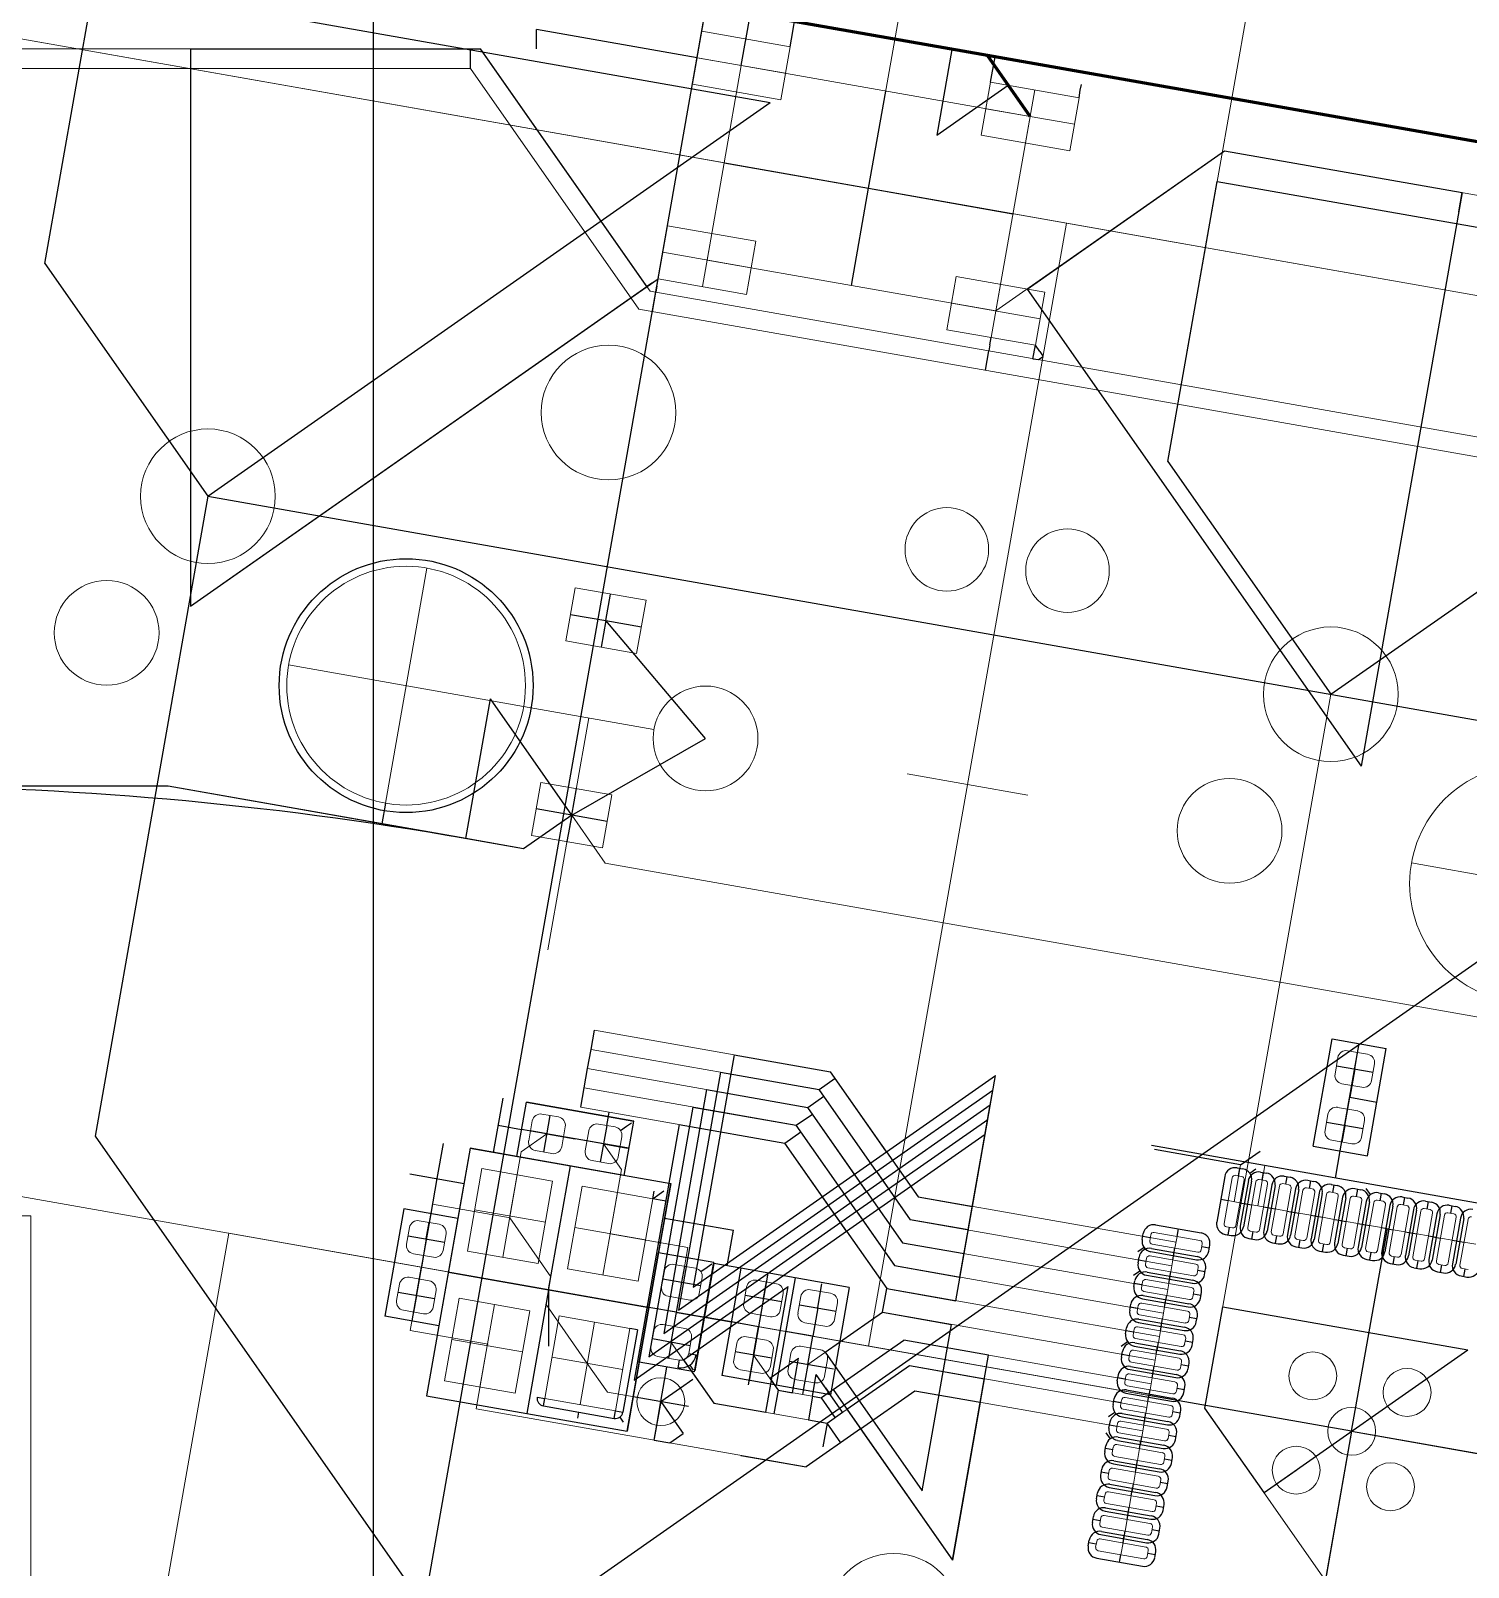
# Model space of a CAD drawing. Header units: millimetres. Extents: x -24 to 171, y -122 to 11.
# Drawn here: x 38.1 to 62.12, y -34.44 to -8.77 of the extents above; entities that cross this region are included whole.
import ezdxf

# ---------------------------------------------------------------- set-up
doc = ezdxf.new("R2010")
doc.units = ezdxf.units.MM
for name, color, linetype, lineweight, true_color in [('coponent footprints', 7, 'Continuous', 5, 0x000000), ('traces back 0.2mm', 94, 'Continuous', 20, 0x008000), ('traces back 0.6mm', 94, 'Continuous', 60, 0x008000), ('traces front 0.2mm', 14, 'Continuous', 20, 0x800000)]:
    doc.layers.add(name, color=color, linetype=linetype, lineweight=lineweight, true_color=true_color)
doc.layers.add('helplines', color=4, linetype='Continuous', true_color=0x00ffff)
doc.layers.add('helplines curves', color=3, linetype='Continuous', true_color=0x00ff00)

msp = doc.modelspace()

# ---------------------------------------------------------------- linework, layer by layer
at = {"layer": 'coponent footprints'}
for p, q in [((52.098, -11.405), (55.406, 7.355)), ((33.338, -8.097), (52.098, -11.405)), ((36.645, -8.681), (55.406, -11.989)), ((49.155, -9.668), (49.311, -8.782)), ((50.789, -9.042), (49.311, -8.782)), ((49.894, -9.798), (50.05, -8.912)), ((50.71, -9.485), (49.233, -9.225)), ((50.632, -9.929), (50.789, -9.042)), ((49.399, -12.605), (49.972, -9.355)), ((54.797, -10.206), (49.972, -9.355)), ((50.632, -9.929), (49.155, -9.668)), ((53.981, -10.519), (54.137, -9.633)), ((55.614, -9.893), (54.137, -9.633)), ((54.719, -10.649), (54.876, -9.763)), ((55.458, -10.779), (55.614, -9.893)), ((55.536, -10.336), (54.059, -10.076)), ((54.224, -13.456), (54.797, -10.206)), ((55.458, -10.779), (53.981, -10.519)), ((52.098, -11.405), (70.859, -14.713)), ((48.582, -12.918), (48.738, -12.032)), ((50.216, -12.292), (48.738, -12.032)), ((52.098, -30.749), (55.406, -11.989)), ((55.406, -11.989), (74.167, -15.297)), ((49.321, -13.048), (49.477, -12.162)), ((50.059, -13.178), (50.216, -12.292)), ((50.137, -12.735), (48.66, -12.475)), ((54.224, -13.456), (49.399, -12.605)), ((50.059, -13.178), (48.582, -12.918)), ((53.408, -13.769), (53.564, -12.882)), ((55.041, -13.143), (53.564, -12.882)), ((54.146, -13.899), (54.302, -13.013)), ((54.963, -13.586), (53.486, -13.326)), ((54.885, -14.029), (55.041, -13.143)), ((54.885, -14.029), (53.408, -13.769)), ((44.718, -17.751), (44.026, -21.679)), ((47.042, -18.967), (47.198, -18.081)), ((48.38, -18.289), (47.198, -18.081)), ((48.223, -19.176), (48.38, -18.289)), ((48.223, -19.176), (47.042, -18.967)), ((42.408, -19.369), (46.335, -20.061)), ((48.513, -20.445), (46.335, -20.061)), ((47.424, -20.253), (46.741, -24.127)), ((52.744, -21.191), (53.752, -21.369)), ((46.469, -22.217), (46.625, -21.331)), ((46.625, -21.331), (47.807, -21.539)), ((47.65, -22.426), (47.807, -21.539)), ((53.752, -21.369), (54.76, -21.547)), ((46.469, -22.217), (47.65, -22.426)), ((61.169, -22.677), (65.096, -23.369)), ((60.102, -25.814), (60.436, -25.873)), ((60.102, -25.814), (60.436, -25.873)), ((59.891, -26.204), (59.939, -25.928)), ((59.891, -26.204), (59.939, -25.928)), ((60.501, -26.311), (60.55, -26.035)), ((60.501, -26.311), (60.55, -26.035)), ((60.004, -26.366), (60.339, -26.425)), ((60.004, -26.366), (60.339, -26.425)), ((46.917, -26.921), (46.641, -26.873)), ((59.773, -26.873), (59.724, -27.149)), ((59.773, -26.873), (59.724, -27.149)), ((60.27, -26.819), (59.935, -26.76)), ((60.27, -26.819), (59.935, -26.76)), ((46.42, -27.321), (46.479, -26.986)), ((46.971, -27.418), (47.03, -27.084)), ((47.424, -27.153), (47.365, -27.488)), ((47.586, -27.04), (47.862, -27.088)), ((60.383, -26.981), (60.335, -27.257)), ((60.383, -26.981), (60.335, -27.257)), ((33.338, -27.441), (52.098, -30.749)), ((47.976, -27.25), (47.917, -27.585)), ((60.173, -27.37), (59.838, -27.311)), ((60.173, -27.37), (59.838, -27.311)), ((46.809, -27.532), (46.533, -27.483)), ((47.479, -27.65), (47.754, -27.699)), ((45.395, -29.161), (45.638, -27.782)), ((45.638, -27.782), (46.819, -27.991)), ((45.985, -29.265), (46.229, -27.887)), ((58.174, -27.937), (58.039, -28.7)), ((58.232, -27.896), (58.33, -27.913)), ((58.371, -27.971), (58.236, -28.735)), ((58.626, -27.966), (58.724, -27.983)), ((46.576, -29.37), (46.819, -27.991)), ((47.069, -29.456), (47.312, -28.078)), ((47.312, -28.078), (48.494, -28.286)), ((47.66, -29.561), (47.903, -28.182)), ((58.568, -28.006), (58.433, -28.769)), ((58.765, -28.041), (58.63, -28.804)), ((58.962, -28.076), (58.827, -28.839)), ((59.02, -28.035), (59.118, -28.052)), ((59.159, -28.11), (59.024, -28.874)), ((59.356, -28.145), (59.221, -28.908)), ((59.414, -28.104), (59.512, -28.122)), ((59.553, -28.18), (59.418, -28.943)), ((59.75, -28.215), (59.615, -28.978)), ((59.807, -28.174), (59.906, -28.191)), ((45.516, -28.472), (46.698, -28.68)), ((48.25, -29.665), (48.494, -28.286)), ((58.107, -28.318), (58.303, -28.353)), ((58.5, -28.388), (58.697, -28.422)), ((58.894, -28.457), (59.091, -28.492)), ((59.946, -28.249), (59.812, -29.012)), ((60.143, -28.284), (60.009, -29.047)), ((60.201, -28.243), (60.3, -28.261)), ((60.34, -28.319), (60.206, -29.082)), ((60.537, -28.353), (60.403, -29.117)), ((60.595, -28.313), (60.694, -28.33)), ((60.734, -28.388), (60.6, -29.151)), ((60.931, -28.423), (60.797, -29.186)), ((60.989, -28.382), (61.088, -28.4)), ((61.128, -28.458), (60.994, -29.221)), ((61.325, -28.492), (61.191, -29.256)), ((61.383, -28.452), (61.482, -28.469)), ((-23.812, -28.575), (38.1, -28.575)), ((38.1, -28.575), (38.1, -47.625)), ((44.59, -28.654), (44.925, -28.713)), ((59.288, -28.527), (59.485, -28.561)), ((59.682, -28.596), (59.879, -28.631)), ((60.076, -28.666), (60.273, -28.7)), ((60.47, -28.735), (60.667, -28.77)), ((61.522, -28.527), (61.388, -29.29)), ((61.719, -28.562), (61.585, -29.325)), ((61.777, -28.521), (61.876, -28.539)), ((61.916, -28.597), (61.782, -29.36)), ((62.113, -28.631), (61.978, -29.394)), ((38.1, -47.625), (41.408, -28.864)), ((41.408, -28.864), (60.169, -32.172)), ((44.38, -29.043), (44.428, -28.767)), ((44.99, -29.151), (45.039, -28.875)), ((47.19, -28.767), (48.372, -28.975)), ((56.795, -28.988), (56.813, -28.89)), ((56.871, -28.849), (57.634, -28.984)), ((57.217, -29.113), (57.252, -28.917)), ((58.08, -28.758), (58.178, -28.775)), ((58.474, -28.827), (58.572, -28.845)), ((58.868, -28.897), (58.966, -28.914)), ((59.262, -28.966), (59.36, -28.984)), ((60.864, -28.804), (61.061, -28.839)), ((61.258, -28.874), (61.455, -28.909)), ((61.652, -28.943), (61.849, -28.978)), ((44.493, -29.205), (44.828, -29.264)), ((45.395, -29.161), (46.576, -29.37)), ((56.801, -29.243), (57.564, -29.378)), ((56.836, -29.046), (57.599, -29.181)), ((57.657, -29.14), (57.674, -29.042)), ((59.655, -29.036), (59.754, -29.053)), ((60.049, -29.105), (60.148, -29.122)), ((60.443, -29.175), (60.542, -29.192)), ((60.837, -29.244), (60.936, -29.261)), ((62.046, -29.013), (62.243, -29.048)), ((47.069, -29.456), (48.25, -29.665)), ((48.687, -29.493), (48.64, -29.759)), ((49.208, -29.448), (48.843, -29.383)), ((56.726, -29.382), (56.743, -29.284)), ((56.766, -29.44), (57.53, -29.575)), ((57.148, -29.507), (57.183, -29.31)), ((57.588, -29.534), (57.605, -29.436)), ((61.231, -29.313), (61.33, -29.331)), ((61.625, -29.383), (61.724, -29.4)), ((62.019, -29.452), (62.118, -29.47)), ((44.262, -29.713), (44.213, -29.989)), ((44.759, -29.658), (44.424, -29.599)), ((49.317, -29.604), (49.27, -29.87)), ((50.013, -30.036), (50.061, -29.761)), ((50.013, -30.036), (50.061, -29.761)), ((50.224, -29.647), (50.558, -29.706)), ((50.224, -29.647), (50.558, -29.706)), ((56.656, -29.776), (56.674, -29.678)), ((56.732, -29.637), (57.495, -29.772)), ((57.079, -29.901), (57.113, -29.704)), ((44.872, -29.82), (44.823, -30.096)), ((45.013, -31.328), (45.256, -29.949)), ((45.256, -29.949), (46.437, -30.157)), ((49.114, -29.979), (48.75, -29.915)), ((50.623, -30.144), (50.672, -29.868)), ((50.623, -30.144), (50.672, -29.868)), ((50.919, -30.196), (50.967, -29.92)), ((51.13, -29.807), (51.464, -29.866)), ((51.529, -30.304), (51.578, -30.028)), ((56.662, -30.031), (57.425, -30.166)), ((56.697, -29.834), (57.46, -29.969)), ((57.518, -29.928), (57.535, -29.83)), ((44.661, -30.21), (44.326, -30.151)), ((45.603, -31.432), (45.846, -30.053)), ((46.194, -31.536), (46.437, -30.157)), ((46.687, -31.623), (46.93, -30.244)), ((46.93, -30.244), (48.112, -30.453)), ((50.126, -30.199), (50.461, -30.258)), ((50.126, -30.199), (50.461, -30.258)), ((56.587, -30.17), (56.604, -30.072)), ((56.627, -30.228), (57.391, -30.363)), ((57.009, -30.295), (57.044, -30.098)), ((57.449, -30.322), (57.466, -30.223)), ((47.278, -31.727), (47.521, -30.348)), ((47.868, -31.831), (48.112, -30.453)), ((48.463, -30.763), (48.51, -30.497)), ((48.666, -30.388), (49.031, -30.452)), ((51.032, -30.358), (51.367, -30.417)), ((56.517, -30.564), (56.535, -30.465)), ((56.593, -30.425), (57.356, -30.559)), ((56.94, -30.689), (56.974, -30.492)), ((45.134, -30.638), (46.316, -30.847)), ((49.093, -30.874), (49.14, -30.609)), ((49.895, -30.706), (49.846, -30.982)), ((49.895, -30.706), (49.846, -30.982)), ((50.392, -30.652), (50.057, -30.593)), ((50.392, -30.652), (50.057, -30.593)), ((51.298, -30.811), (50.963, -30.752)), ((52.098, -30.749), (70.859, -34.057)), ((56.558, -30.622), (57.321, -30.756)), ((57.379, -30.716), (57.396, -30.617)), ((46.808, -30.934), (47.99, -31.142)), ((48.572, -30.92), (48.937, -30.984)), ((50.505, -30.814), (50.457, -31.089)), ((50.505, -30.814), (50.457, -31.089)), ((50.801, -30.866), (50.752, -31.142)), ((51.411, -30.973), (51.363, -31.249)), ((56.448, -30.958), (56.465, -30.859)), ((56.489, -31.016), (57.252, -31.15)), ((56.523, -30.819), (57.286, -30.953)), ((56.87, -31.083), (56.905, -30.886)), ((57.31, -31.11), (57.327, -31.011)), ((50.294, -31.203), (49.96, -31.144)), ((50.294, -31.203), (49.96, -31.144)), ((51.2, -31.363), (50.866, -31.304)), ((56.379, -31.352), (56.396, -31.253)), ((56.454, -31.213), (57.217, -31.347)), ((56.801, -31.477), (56.835, -31.28)), ((45.013, -31.328), (46.194, -31.536)), ((56.419, -31.41), (57.182, -31.544)), ((57.24, -31.504), (57.258, -31.405)), ((46.687, -31.623), (47.868, -31.831)), ((56.309, -31.746), (56.326, -31.647)), ((56.35, -31.804), (57.113, -31.938)), ((56.384, -31.607), (57.148, -31.741)), ((56.731, -31.871), (56.766, -31.674)), ((57.171, -31.898), (57.188, -31.799)), ((56.24, -32.14), (56.257, -32.041)), ((56.315, -32.001), (57.078, -32.135)), ((56.662, -32.265), (56.696, -32.068)), ((56.28, -32.198), (57.043, -32.332)), ((56.861, -50.933), (60.169, -32.172)), ((57.101, -32.292), (57.119, -32.193)), ((60.169, -32.172), (78.929, -35.48)), ((56.17, -32.534), (56.187, -32.435)), ((56.211, -32.591), (56.974, -32.726)), ((56.245, -32.395), (57.009, -32.529)), ((56.592, -32.659), (56.627, -32.462)), ((57.032, -32.686), (57.049, -32.587)), ((56.101, -32.927), (56.118, -32.829)), ((56.176, -32.788), (56.939, -32.923)), ((56.523, -33.053), (56.558, -32.856)), ((56.141, -32.985), (56.904, -33.12)), ((56.962, -33.079), (56.98, -32.981)), ((56.031, -33.321), (56.049, -33.223)), ((56.106, -33.182), (56.87, -33.317)), ((56.453, -33.447), (56.488, -33.25)), ((55.962, -33.715), (55.979, -33.617)), ((56.037, -33.576), (56.8, -33.711)), ((56.072, -33.379), (56.835, -33.514)), ((56.893, -33.473), (56.91, -33.375)), ((56.002, -33.773), (56.766, -33.908)), ((56.384, -33.841), (56.419, -33.644)), ((56.823, -33.867), (56.841, -33.769)), ((55.892, -34.109), (55.91, -34.011)), ((55.968, -33.97), (56.731, -34.105)), ((56.314, -34.234), (56.349, -34.038)), ((55.933, -34.167), (56.696, -34.302)), ((56.754, -34.261), (56.771, -34.163))]:
    msp.add_line(p, q, dxfattribs=at)
for centre, radius in [((47.755, -15.153), 1.125), ((41.061, -16.552), 1.125), ((53.406, -17.439), 0.698), ((55.422, -17.795), 0.698), ((39.369, -18.833), 0.875), ((44.372, -19.715), 1.994), ((59.821, -19.86), 1.125), ((49.375, -20.597), 0.875), ((63.132, -23.023), 1.994), ((58.13, -22.141), 0.875), ((59.52, -31.246), 0.4), ((48.627, -31.676), 0.4), ((61.095, -31.523), 0.4), ((60.169, -32.172), 0.4), ((59.242, -32.821), 0.4), ((60.818, -33.099), 0.4), ((52.518, -35.337), 1.125)]:
    msp.add_circle(centre, radius, dxfattribs=at)
for centre, radius, start, end in [((60.077, -25.952), 0.14, 80, 170), ((60.077, -25.952), 0.14, 80, 170), ((60.412, -26.011), 0.14, 350, 80), ((60.412, -26.011), 0.14, 350, 80), ((60.029, -26.228), 0.14, 170, 260), ((60.029, -26.228), 0.14, 170, 260), ((60.364, -26.287), 0.14, 260, 350), ((60.364, -26.287), 0.14, 260, 350), ((46.617, -27.011), 0.14, 80, 170), ((46.892, -27.059), 0.14, 350, 80), ((59.911, -26.897), 0.14, 80, 170), ((59.911, -26.897), 0.14, 80, 170), ((60.245, -26.957), 0.14, 350, 80), ((60.245, -26.957), 0.14, 350, 80), ((47.562, -27.177), 0.14, 80, 170), ((47.838, -27.226), 0.14, 350, 80), ((59.862, -27.173), 0.14, 170, 260), ((59.862, -27.173), 0.14, 170, 260), ((46.557, -27.346), 0.14, 170, 260), ((46.833, -27.394), 0.14, 260, 350), ((60.197, -27.232), 0.14, 260, 350), ((60.197, -27.232), 0.14, 260, 350), ((47.503, -27.512), 0.14, 170, 260), ((47.779, -27.561), 0.14, 260, 350), ((58.223, -27.945), 0.05, 80, 170), ((58.322, -27.963), 0.05, 350, 80), ((58.617, -28.015), 0.05, 80, 170), ((58.715, -28.032), 0.05, 350, 80), ((59.011, -28.084), 0.05, 80, 170), ((59.109, -28.102), 0.05, 350, 80), ((59.405, -28.154), 0.05, 80, 170), ((59.503, -28.171), 0.05, 350, 80), ((59.799, -28.223), 0.05, 80, 170), ((59.897, -28.241), 0.05, 350, 80), ((60.193, -28.293), 0.05, 80, 170), ((60.291, -28.31), 0.05, 350, 80), ((60.587, -28.362), 0.05, 80, 170), ((60.685, -28.379), 0.05, 350, 80), ((60.981, -28.432), 0.05, 80, 170), ((61.079, -28.449), 0.05, 350, 80), ((61.374, -28.501), 0.05, 80, 170), ((61.473, -28.518), 0.05, 350, 80), ((44.566, -28.792), 0.14, 80, 170), ((44.901, -28.851), 0.14, 350, 80), ((58.088, -28.709), 0.05, 170, 260), ((58.187, -28.726), 0.05, 260, 350), ((61.768, -28.57), 0.05, 80, 170), ((61.867, -28.588), 0.05, 350, 80), ((62.162, -28.64), 0.05, 80, 170), ((56.844, -28.997), 0.05, 170, 260), ((56.862, -28.898), 0.05, 80, 170), ((57.625, -29.033), 0.05, 350, 80), ((58.482, -28.778), 0.05, 170, 260), ((58.581, -28.795), 0.05, 260, 350), ((58.876, -28.847), 0.05, 170, 260), ((58.975, -28.865), 0.05, 260, 350), ((59.27, -28.917), 0.05, 170, 260), ((59.369, -28.934), 0.05, 260, 350), ((59.664, -28.986), 0.05, 170, 260), ((44.517, -29.067), 0.14, 170, 260), ((44.852, -29.126), 0.14, 260, 350), ((56.792, -29.292), 0.05, 80, 170), ((57.608, -29.132), 0.05, 260, 350), ((59.763, -29.004), 0.05, 260, 350), ((60.058, -29.056), 0.05, 170, 260), ((60.157, -29.073), 0.05, 260, 350), ((60.452, -29.125), 0.05, 170, 260), ((60.55, -29.143), 0.05, 260, 350), ((60.846, -29.195), 0.05, 170, 260), ((60.944, -29.212), 0.05, 260, 350), ((61.24, -29.264), 0.05, 170, 260), ((48.82, -29.516), 0.135, 80, 170), ((49.184, -29.581), 0.135, 350, 80), ((56.775, -29.391), 0.05, 170, 260), ((57.556, -29.427), 0.05, 350, 80), ((61.338, -29.282), 0.05, 260, 350), ((61.634, -29.334), 0.05, 170, 260), ((61.732, -29.351), 0.05, 260, 350), ((62.028, -29.403), 0.05, 170, 260), ((44.399, -29.737), 0.14, 80, 170), ((44.734, -29.796), 0.14, 350, 80), ((48.773, -29.782), 0.135, 170, 260), ((50.199, -29.785), 0.14, 80, 170), ((50.199, -29.785), 0.14, 80, 170), ((50.534, -29.844), 0.14, 350, 80), ((50.534, -29.844), 0.14, 350, 80), ((56.706, -29.785), 0.05, 170, 260), ((56.723, -29.686), 0.05, 80, 170), ((57.486, -29.821), 0.05, 350, 80), ((57.538, -29.525), 0.05, 260, 350), ((44.351, -30.013), 0.14, 170, 260), ((49.137, -29.847), 0.135, 260, 350), ((51.105, -29.945), 0.14, 80, 170), ((51.44, -30.004), 0.14, 350, 80), ((56.653, -30.08), 0.05, 80, 170), ((57.469, -29.919), 0.05, 260, 350), ((44.686, -30.072), 0.14, 260, 350), ((50.151, -30.061), 0.14, 170, 260), ((50.151, -30.061), 0.14, 170, 260), ((50.485, -30.12), 0.14, 260, 350), ((50.485, -30.12), 0.14, 260, 350), ((51.057, -30.22), 0.14, 170, 260), ((56.636, -30.179), 0.05, 170, 260), ((57.417, -30.215), 0.05, 350, 80), ((48.643, -30.521), 0.135, 80, 170), ((49.007, -30.585), 0.135, 350, 80), ((51.391, -30.28), 0.14, 260, 350), ((56.584, -30.474), 0.05, 80, 170), ((57.399, -30.313), 0.05, 260, 350), ((48.596, -30.787), 0.135, 170, 260), ((50.033, -30.73), 0.14, 80, 170), ((50.033, -30.73), 0.14, 80, 170), ((50.367, -30.789), 0.14, 350, 80), ((50.367, -30.789), 0.14, 350, 80), ((50.939, -30.89), 0.14, 80, 170), ((56.567, -30.573), 0.05, 170, 260), ((57.33, -30.707), 0.05, 260, 350), ((57.347, -30.609), 0.05, 350, 80), ((48.96, -30.851), 0.135, 260, 350), ((49.984, -31.006), 0.14, 170, 260), ((49.984, -31.006), 0.14, 170, 260), ((51.273, -30.949), 0.14, 350, 80), ((56.497, -30.967), 0.05, 170, 260), ((56.515, -30.868), 0.05, 80, 170), ((57.278, -31.003), 0.05, 350, 80), ((50.319, -31.065), 0.14, 260, 350), ((50.319, -31.065), 0.14, 260, 350), ((50.89, -31.166), 0.14, 170, 260), ((51.225, -31.225), 0.14, 260, 350), ((56.445, -31.262), 0.05, 80, 170), ((57.26, -31.101), 0.05, 260, 350), ((56.428, -31.36), 0.05, 170, 260), ((57.191, -31.495), 0.05, 260, 350), ((57.208, -31.397), 0.05, 350, 80), ((56.358, -31.754), 0.05, 170, 260), ((56.376, -31.656), 0.05, 80, 170), ((57.139, -31.791), 0.05, 350, 80), ((56.306, -32.05), 0.05, 80, 170), ((57.122, -31.889), 0.05, 260, 350), ((56.289, -32.148), 0.05, 170, 260), ((57.052, -32.283), 0.05, 260, 350), ((57.069, -32.184), 0.05, 350, 80), ((56.219, -32.542), 0.05, 170, 260), ((56.237, -32.444), 0.05, 80, 170), ((57, -32.578), 0.05, 350, 80), ((56.167, -32.838), 0.05, 80, 170), ((56.983, -32.677), 0.05, 260, 350), ((56.15, -32.936), 0.05, 170, 260), ((56.913, -33.071), 0.05, 260, 350), ((56.93, -32.972), 0.05, 350, 80), ((56.08, -33.33), 0.05, 170, 260), ((56.098, -33.232), 0.05, 80, 170), ((56.861, -33.366), 0.05, 350, 80), ((56.028, -33.626), 0.05, 80, 170), ((56.844, -33.465), 0.05, 260, 350), ((56.011, -33.724), 0.05, 170, 260), ((56.774, -33.859), 0.05, 260, 350), ((56.792, -33.76), 0.05, 350, 80), ((55.942, -34.118), 0.05, 170, 260), ((55.959, -34.019), 0.05, 80, 170), ((56.722, -34.154), 0.05, 350, 80), ((56.705, -34.253), 0.05, 260, 350)]:
    msp.add_arc(centre, radius, start, end, dxfattribs=at)
at = {"layer": 'helplines'}
for p, q in [((49.311, -8.782), (49.333, -8.657)), ((49.972, -9.355), (50.124, -8.491)), ((50.811, -8.917), (50.863, -8.622)), ((46.551, -9.079), (46.551, -8.752)), ((50.789, -9.042), (50.811, -8.917)), ((45.447, -9.406), (45.447, -9.079)), ((54.159, -9.508), (54.211, -9.212)), ((54.137, -9.633), (54.159, -9.508)), ((55.636, -9.768), (55.654, -9.67)), ((52.098, -11.405), (52.385, -9.781)), ((55.614, -9.893), (55.636, -9.768)), ((49.685, -10.98), (52.098, -11.405)), ((51.812, -13.03), (52.098, -11.405)), ((52.098, -11.405), (54.511, -11.831)), ((61.96, -11.801), (62.017, -11.479)), ((48.128, -13.236), (48.396, -13.048)), ((48.478, -12.991), (48.396, -13.048)), ((48.478, -12.991), (48.582, -12.918)), ((48.56, -13.043), (48.543, -13.141)), ((48.56, -13.043), (48.582, -12.918)), ((48.486, -13.463), (48.543, -13.141)), ((54.124, -14.024), (54.107, -14.123)), ((54.124, -14.024), (54.146, -13.899)), ((54.958, -14.133), (54.885, -14.029)), ((54.05, -14.445), (54.107, -14.123)), ((54.958, -14.133), (55.015, -14.215)), ((47.711, -18.628), (47.789, -18.185)), ((47.12, -18.524), (47.711, -18.628)), ((47.711, -18.628), (47.633, -19.072)), ((47.711, -18.628), (48.302, -18.733)), ((49.375, -20.597), (47.711, -18.628)), ((47.138, -21.878), (49.375, -20.597)), ((47.138, -21.878), (47.216, -21.435)), ((44.026, -21.679), (43.965, -22.023)), ((47.138, -21.878), (46.547, -21.774)), ((47.138, -21.878), (47.059, -22.321)), ((47.729, -21.982), (47.138, -21.878)), ((47.461, -25.791), (47.518, -25.469)), ((59.526, -27.408), (59.842, -25.616)), ((59.526, -27.408), (59.842, -25.616)), ((59.842, -25.616), (60.748, -25.776)), ((59.842, -25.616), (60.748, -25.776)), ((47.404, -26.113), (47.461, -25.791)), ((59.979, -27.488), (60.295, -25.696)), ((59.979, -27.488), (60.295, -25.696)), ((60.22, -26.119), (60.269, -25.844)), ((60.22, -26.119), (60.269, -25.844)), ((60.432, -27.568), (60.748, -25.776)), ((60.432, -27.568), (60.748, -25.776)), ((47.348, -26.435), (47.404, -26.113)), ((59.915, -26.066), (60.526, -26.173)), ((59.915, -26.066), (60.526, -26.173)), ((60.22, -26.119), (60.137, -26.592)), ((60.22, -26.119), (60.137, -26.592)), ((47.291, -26.757), (47.348, -26.435)), ((51.272, -26.463), (51.54, -26.275)), ((45.833, -27.512), (45.992, -26.606)), ((46.222, -27.581), (46.381, -26.675)), ((48.174, -26.991), (46.381, -26.675)), ((46.381, -26.675), (48.174, -26.991)), ((46.381, -26.675), (48.174, -26.991)), ((51.082, -26.761), (51.349, -26.574)), ((60.054, -27.065), (60.137, -26.592)), ((60.054, -27.065), (60.137, -26.592)), ((60.137, -26.592), (60.59, -26.672)), ((46.671, -27.508), (46.779, -26.897)), ((47.724, -27.064), (47.746, -26.939)), ((47.746, -26.939), (47.764, -26.84)), ((50.891, -27.06), (51.159, -26.872)), ((45.912, -27.059), (46.301, -27.128)), ((48.094, -27.444), (46.301, -27.128)), ((46.725, -27.202), (46.449, -27.154)), ((46.725, -27.202), (47.198, -27.286)), ((47.724, -27.064), (47.616, -27.674)), ((47.952, -27.146), (48.056, -27.073)), ((48.014, -27.897), (48.174, -26.991)), ((48.056, -27.073), (48.138, -27.016)), ((50.701, -27.358), (50.969, -27.171)), ((60.359, -27.119), (59.748, -27.011)), ((60.359, -27.119), (59.748, -27.011)), ((60.054, -27.065), (60.005, -27.341)), ((60.054, -27.065), (60.005, -27.341)), ((45.444, -27.444), (44.714, -31.58)), ((44.991, -27.364), (44.887, -27.95)), ((45.444, -27.444), (45.237, -28.616)), ((45.444, -27.444), (48.792, -28.034)), ((46.222, -27.581), (45.444, -27.444)), ((47.67, -27.369), (47.198, -27.286)), ((47.67, -27.369), (47.946, -27.418)), ((47.946, -27.418), (48.071, -27.44)), ((64.941, -28.83), (56.827, -27.4)), ((59.526, -27.408), (60.432, -27.568)), ((59.526, -27.408), (60.432, -27.568)), ((48.014, -27.897), (46.222, -27.581)), ((58.313, -27.721), (56.874, -27.467)), ((58.313, -27.721), (58.641, -27.492)), ((59.899, -27.941), (59.979, -27.488)), ((44.434, -27.87), (45.34, -28.03)), ((44.887, -27.95), (44.784, -28.536)), ((46.753, -29.807), (47.12, -27.739)), ((58.049, -27.915), (57.914, -28.678)), ((58.254, -27.771), (58.352, -27.788)), ((58.281, -27.905), (58.303, -27.78)), ((58.467, -27.861), (58.571, -27.788)), ((58.648, -27.841), (58.746, -27.858)), ((58.675, -27.974), (58.697, -27.849)), ((59.042, -27.91), (59.14, -27.927)), ((59.069, -28.044), (59.091, -27.919)), ((59.436, -27.979), (59.534, -27.997)), ((48.063, -32.17), (48.792, -28.034)), ((48.494, -28.286), (48.516, -28.161)), ((48.494, -28.286), (48.598, -28.213)), ((48.598, -28.213), (48.68, -28.156)), ((58.443, -27.984), (58.308, -28.747)), ((58.496, -27.993), (58.361, -28.757)), ((58.837, -28.054), (58.702, -28.817)), ((58.89, -28.063), (58.755, -28.826)), ((59.231, -28.123), (59.096, -28.886)), ((59.284, -28.132), (59.149, -28.896)), ((59.463, -28.113), (59.485, -27.988)), ((59.624, -28.192), (59.49, -28.956)), ((59.678, -28.202), (59.543, -28.965)), ((59.829, -28.049), (59.928, -28.066)), ((59.857, -28.183), (59.879, -28.058)), ((60.223, -28.118), (60.322, -28.136)), ((60.251, -28.252), (60.273, -28.127)), ((60.485, -28.217), (60.412, -28.113)), ((60.617, -28.188), (60.716, -28.205)), ((60.645, -28.322), (60.667, -28.196)), ((44.331, -28.456), (44.015, -30.248)), ((45.237, -28.616), (44.331, -28.456)), ((48.619, -28.308), (48.494, -28.286)), ((48.717, -28.325), (48.619, -28.308)), ((57.981, -28.296), (58.107, -28.318)), ((58.303, -28.353), (58.429, -28.375)), ((58.375, -28.366), (58.5, -28.388)), ((58.697, -28.422), (58.822, -28.445)), ((58.769, -28.435), (58.894, -28.457)), ((59.091, -28.492), (59.216, -28.514)), ((60.018, -28.262), (59.884, -29.025)), ((60.072, -28.271), (59.937, -29.035)), ((60.412, -28.331), (60.278, -29.095)), ((60.465, -28.341), (60.331, -29.104)), ((60.806, -28.401), (60.672, -29.164)), ((60.859, -28.41), (60.725, -29.173)), ((61.011, -28.257), (61.11, -28.275)), ((61.038, -28.391), (61.06, -28.266)), ((61.2, -28.47), (61.066, -29.234)), ((61.253, -28.48), (61.119, -29.243)), ((61.405, -28.327), (61.504, -28.344)), ((61.432, -28.46), (61.454, -28.335)), ((61.799, -28.396), (61.898, -28.414)), ((61.826, -28.53), (61.848, -28.405)), ((44.784, -28.536), (44.468, -30.328)), ((44.709, -28.959), (44.758, -28.683)), ((45.237, -28.616), (44.921, -30.408)), ((56.893, -28.724), (57.656, -28.859)), ((59.163, -28.505), (59.288, -28.527)), ((59.163, -28.505), (59.216, -28.514)), ((59.485, -28.561), (59.61, -28.583)), ((59.557, -28.574), (59.682, -28.596)), ((59.879, -28.631), (60.004, -28.653)), ((59.951, -28.644), (60.076, -28.666)), ((60.273, -28.7), (60.398, -28.722)), ((60.345, -28.713), (60.47, -28.735)), ((61.594, -28.54), (61.459, -29.303)), ((61.647, -28.549), (61.513, -29.312)), ((61.988, -28.609), (61.853, -29.372)), ((62.041, -28.619), (61.907, -29.382)), ((44.404, -28.905), (45.014, -29.013)), ((44.709, -28.959), (44.626, -29.432)), ((56.67, -28.966), (56.688, -28.868)), ((56.804, -28.939), (56.679, -28.917)), ((57.252, -28.917), (57.274, -28.791)), ((58.058, -28.883), (58.156, -28.9)), ((58.107, -28.892), (58.129, -28.767)), ((58.452, -28.952), (58.55, -28.97)), ((58.501, -28.961), (58.523, -28.836)), ((58.895, -29.03), (58.917, -28.905)), ((59.289, -29.1), (59.311, -28.975)), ((60.169, -32.172), (60.766, -28.787)), ((60.667, -28.77), (60.792, -28.792)), ((60.739, -28.782), (60.864, -28.804)), ((61.061, -28.839), (61.186, -28.861)), ((61.133, -28.852), (61.258, -28.874)), ((61.455, -28.909), (61.58, -28.931)), ((61.527, -28.921), (61.652, -28.943)), ((61.849, -28.978), (61.974, -29)), ((61.921, -28.991), (62.046, -29.013)), ((48.266, -31.018), (48.589, -29.186)), ((48.589, -29.186), (48.266, -31.018)), ((48.589, -29.186), (49.514, -29.349)), ((56.595, -29.171), (56.7, -29.098)), ((56.601, -29.36), (56.618, -29.262)), ((56.814, -29.171), (57.577, -29.306)), ((56.823, -29.118), (57.586, -29.253)), ((57.183, -29.31), (57.205, -29.185)), ((57.195, -29.239), (57.217, -29.113)), ((57.791, -29.113), (57.666, -29.091)), ((57.782, -29.162), (57.799, -29.064)), ((58.846, -29.022), (58.944, -29.039)), ((59.24, -29.091), (59.338, -29.109)), ((59.633, -29.161), (59.732, -29.178)), ((59.683, -29.169), (59.705, -29.044)), ((60.027, -29.23), (60.126, -29.248)), ((60.077, -29.239), (60.099, -29.114)), ((60.471, -29.308), (60.493, -29.183)), ((60.864, -29.378), (60.886, -29.253)), ((44.543, -29.905), (44.626, -29.432)), ((45.079, -29.512), (48.427, -30.102)), ((48.979, -29.681), (49.026, -29.416)), ((49.191, -31.181), (49.514, -29.349)), ((49.195, -31.161), (49.511, -29.369)), ((49.511, -29.369), (49.195, -31.161)), ((49.295, -29.503), (49.399, -29.43)), ((49.399, -29.43), (49.481, -29.373)), ((49.964, -29.449), (49.648, -31.241)), ((50.87, -29.609), (49.964, -29.449)), ((56.526, -29.565), (56.63, -29.492)), ((56.734, -29.333), (56.609, -29.311)), ((56.754, -29.512), (57.517, -29.647)), ((57.126, -29.632), (57.148, -29.507)), ((57.721, -29.507), (57.596, -29.485)), ((57.713, -29.556), (57.73, -29.458)), ((60.421, -29.3), (60.52, -29.317)), ((60.815, -29.369), (60.914, -29.386)), ((61.209, -29.439), (61.308, -29.456)), ((61.258, -29.447), (61.28, -29.322)), ((61.603, -29.508), (61.702, -29.525)), ((61.652, -29.517), (61.674, -29.392)), ((62.046, -29.586), (62.068, -29.461)), ((48.663, -29.626), (49.294, -29.737)), ((48.802, -30.686), (48.979, -29.681)), ((50.417, -29.529), (50.101, -31.321)), ((50.342, -29.952), (50.391, -29.677)), ((50.342, -29.952), (50.391, -29.677)), ((50.87, -29.609), (50.554, -31.401)), ((51.776, -29.769), (50.87, -29.609)), ((51.297, -29.836), (51.319, -29.711)), ((51.776, -29.769), (51.46, -31.561)), ((56.531, -29.754), (56.549, -29.656)), ((56.665, -29.727), (56.54, -29.705)), ((56.744, -29.565), (57.508, -29.7)), ((57.113, -29.704), (57.135, -29.579)), ((61.997, -29.577), (62.095, -29.595)), ((44.848, -29.958), (44.237, -29.851)), ((44.543, -29.905), (44.494, -30.18)), ((46.753, -29.807), (46.388, -31.875)), ((46.753, -29.807), (46.753, -30.749)), ((50.037, -29.899), (50.648, -30.006)), ((50.037, -29.899), (50.648, -30.006)), ((50.342, -29.952), (50.259, -30.425)), ((50.342, -29.952), (50.259, -30.425)), ((51.248, -30.112), (51.297, -29.836)), ((52.333, -30.181), (52.402, -29.788)), ((56.675, -29.959), (57.438, -30.094)), ((56.684, -29.906), (57.447, -30.041)), ((57.044, -30.098), (57.066, -29.973)), ((57.056, -30.026), (57.079, -29.901)), ((57.652, -29.901), (57.527, -29.879)), ((57.643, -29.95), (57.66, -29.852)), ((44.921, -30.408), (44.015, -30.248)), ((48.89, -30.184), (48.427, -30.102)), ((48.89, -30.184), (49.353, -30.265)), ((48.9, -30.185), (49.353, -30.265)), ((49.353, -30.265), (49.806, -30.345)), ((49.353, -30.265), (49.806, -30.345)), ((49.806, -30.345), (49.353, -30.265)), ((50.943, -30.058), (51.554, -30.166)), ((51.248, -30.112), (51.165, -30.585)), ((56.462, -30.148), (56.479, -30.049)), ((56.596, -30.121), (56.47, -30.099)), ((57.582, -30.295), (57.457, -30.273)), ((57.574, -30.344), (57.591, -30.246)), ((48.237, -30.475), (47.994, -31.853)), ((48.237, -30.475), (48.112, -30.453)), ((50.259, -30.425), (49.806, -30.345)), ((50.176, -30.898), (50.259, -30.425)), ((50.176, -30.898), (50.259, -30.425)), ((51.165, -30.585), (50.712, -30.505)), ((51.165, -30.585), (50.712, -30.505)), ((56.392, -30.542), (56.41, -30.443)), ((56.526, -30.515), (56.401, -30.493)), ((56.605, -30.353), (57.369, -30.488)), ((56.615, -30.3), (57.378, -30.434)), ((56.974, -30.492), (56.996, -30.367)), ((56.987, -30.42), (57.009, -30.295)), ((49.117, -30.742), (48.486, -30.63)), ((48.802, -30.686), (48.755, -30.952)), ((51.082, -31.058), (51.165, -30.585)), ((56.318, -30.747), (56.422, -30.674)), ((56.536, -30.747), (57.299, -30.882)), ((56.545, -30.694), (57.309, -30.828)), ((56.905, -30.886), (56.927, -30.761)), ((56.918, -30.814), (56.94, -30.689)), ((57.513, -30.689), (57.388, -30.667)), ((57.504, -30.738), (57.522, -30.639)), ((48.266, -31.018), (48.063, -32.17)), ((49.191, -31.181), (48.266, -31.018)), ((48.915, -31.109), (48.937, -30.984)), ((49.093, -30.874), (49.218, -30.897)), ((50.481, -30.952), (49.87, -30.844)), ((50.481, -30.952), (49.87, -30.844)), ((50.176, -30.898), (50.127, -31.174)), ((50.176, -30.898), (50.127, -31.174)), ((51.387, -31.111), (50.776, -31.004)), ((51.082, -31.058), (51.033, -31.333)), ((56.323, -30.936), (56.34, -30.837)), ((56.457, -30.909), (56.332, -30.887)), ((57.435, -31.132), (57.452, -31.033)), ((48.627, -31.676), (48.729, -31.1)), ((48.955, -31.446), (49.161, -31.301)), ((49.111, -31.066), (49.168, -31.148)), ((50.554, -31.401), (49.648, -31.241)), ((50.554, -31.401), (49.648, -31.241)), ((50.105, -31.299), (50.088, -31.397)), ((50.127, -31.174), (50.105, -31.299)), ((51.512, -31.133), (51.387, -31.111)), ((56.253, -31.33), (56.271, -31.231)), ((56.387, -31.303), (56.262, -31.281)), ((56.466, -31.141), (57.23, -31.275)), ((56.476, -31.088), (57.239, -31.222)), ((56.835, -31.28), (56.857, -31.155)), ((56.848, -31.208), (56.87, -31.083)), ((57.443, -31.083), (57.318, -31.061)), ((48.627, -31.676), (48.955, -31.446)), ((50.587, -31.485), (50.517, -31.879)), ((51.46, -31.561), (50.554, -31.401)), ((51.011, -31.458), (50.994, -31.557)), ((51.033, -31.333), (51.011, -31.458)), ((51.378, -31.444), (51.305, -31.34)), ((51.378, -31.444), (51.435, -31.526)), ((56.397, -31.535), (57.16, -31.669)), ((56.406, -31.482), (57.17, -31.616)), ((56.766, -31.674), (56.788, -31.549)), ((56.779, -31.602), (56.801, -31.477)), ((57.374, -31.477), (57.249, -31.455)), ((57.365, -31.526), (57.383, -31.427)), ((44.714, -31.58), (48.063, -32.17)), ((46.562, -31.601), (46.687, -31.623)), ((46.665, -31.748), (46.687, -31.623)), ((46.665, -31.748), (47.846, -31.956)), ((49.09, -31.757), (48.164, -31.594)), ((48.627, -31.676), (48.518, -32.293)), ((48.558, -32.07), (48.627, -31.676)), ((48.627, -31.676), (48.856, -32.003)), ((51.54, -31.94), (51.311, -31.613)), ((56.184, -31.724), (56.201, -31.625)), ((56.318, -31.696), (56.193, -31.674)), ((60.169, -32.172), (56.783, -31.575)), ((57.296, -31.92), (57.313, -31.821)), ((47.238, -31.951), (47.256, -31.852)), ((47.846, -31.956), (47.868, -31.831)), ((47.868, -31.831), (47.994, -31.853)), ((47.941, -31.935), (47.999, -32.017)), ((48.514, -32.318), (48.558, -32.07)), ((48.856, -32.003), (49.001, -32.21)), ((51.404, -32.035), (51.335, -32.429)), ((51.634, -32.363), (51.404, -32.035)), ((56.213, -31.856), (56.109, -31.929)), ((56.115, -32.118), (56.132, -32.019)), ((56.248, -32.09), (56.123, -32.068)), ((56.328, -31.929), (57.091, -32.063)), ((56.337, -31.876), (57.1, -32.01)), ((56.696, -32.068), (56.719, -31.943)), ((56.709, -31.996), (56.731, -31.871)), ((57.305, -31.87), (57.179, -31.848)), ((48.514, -32.318), (48.78, -32.365)), ((48.78, -32.365), (49.001, -32.21)), ((56.062, -32.195), (56.135, -32.299)), ((56.258, -32.323), (57.021, -32.457)), ((56.267, -32.269), (57.031, -32.404)), ((56.627, -32.462), (56.649, -32.337)), ((56.64, -32.39), (56.662, -32.265)), ((57.235, -32.264), (57.11, -32.242)), ((57.226, -32.314), (57.244, -32.215)), ((60.169, -32.172), (59.572, -35.558)), ((60.169, -32.172), (63.554, -32.769)), ((56.045, -32.512), (56.062, -32.413)), ((56.179, -32.484), (56.054, -32.462)), ((55.976, -32.905), (55.993, -32.807)), ((56.109, -32.878), (55.984, -32.856)), ((56.189, -32.717), (56.952, -32.851)), ((56.198, -32.663), (56.961, -32.798)), ((56.558, -32.856), (56.58, -32.731)), ((56.57, -32.784), (56.592, -32.659)), ((57.166, -32.658), (57.041, -32.636)), ((57.157, -32.708), (57.174, -32.609)), ((58.706, -33.196), (59.242, -32.821)), ((56.119, -33.11), (56.882, -33.245)), ((56.129, -33.057), (56.892, -33.192)), ((56.501, -33.178), (56.523, -33.053)), ((57.096, -33.052), (56.971, -33.03)), ((57.087, -33.101), (57.105, -33.003)), ((55.906, -33.299), (55.924, -33.201)), ((56.04, -33.272), (55.915, -33.25)), ((56.488, -33.25), (56.51, -33.125)), ((56.501, -33.178), (56.51, -33.125)), ((55.837, -33.693), (55.854, -33.595)), ((56.05, -33.504), (56.813, -33.639)), ((56.059, -33.451), (56.822, -33.586)), ((56.419, -33.644), (56.441, -33.519)), ((56.431, -33.572), (56.453, -33.447)), ((57.027, -33.446), (56.902, -33.424)), ((57.018, -33.495), (57.035, -33.397)), ((55.97, -33.666), (55.845, -33.644)), ((55.99, -33.845), (56.753, -33.98)), ((56.362, -33.966), (56.384, -33.841)), ((56.957, -33.84), (56.832, -33.818)), ((56.949, -33.889), (56.966, -33.791)), ((55.767, -34.087), (55.785, -33.989)), ((55.901, -34.06), (55.776, -34.038)), ((55.98, -33.898), (56.743, -34.033)), ((56.349, -34.038), (56.371, -33.912)), ((55.911, -34.292), (56.674, -34.427)), ((56.292, -34.36), (56.314, -34.234)), ((56.888, -34.234), (56.763, -34.212)), ((56.879, -34.283), (56.896, -34.185))]:
    msp.add_line(p, q, dxfattribs=at)
msp.add_circle((44.372, -19.715), 2.121, dxfattribs=at)
for centre, radius, start, end in [((58.223, -27.945), 0.177, 80, 170), ((58.322, -27.963), 0.177, 350, 80), ((58.617, -28.015), 0.177, 80, 170), ((58.715, -28.032), 0.177, 350, 80), ((59.011, -28.084), 0.177, 80, 170), ((59.109, -28.102), 0.177, 350, 80), ((59.405, -28.154), 0.177, 80, 170), ((59.503, -28.171), 0.177, 350, 80), ((59.799, -28.223), 0.177, 80, 170), ((59.897, -28.241), 0.177, 350, 80), ((60.193, -28.293), 0.177, 80, 170), ((60.291, -28.31), 0.177, 350, 80), ((60.587, -28.362), 0.177, 80, 170), ((60.685, -28.379), 0.177, 350, 80), ((60.981, -28.432), 0.177, 80, 170), ((61.079, -28.449), 0.177, 350, 80), ((61.374, -28.501), 0.177, 80, 170), ((61.473, -28.518), 0.177, 350, 80), ((61.768, -28.57), 0.177, 80, 170), ((61.867, -28.588), 0.177, 350, 80), ((62.162, -28.64), 0.177, 80, 170), ((56.862, -28.898), 0.177, 80, 170), ((58.088, -28.709), 0.177, 170, 260), ((58.482, -28.778), 0.177, 170, 260), ((56.844, -28.997), 0.177, 170, 260), ((57.625, -29.033), 0.177, 350, 80), ((58.187, -28.726), 0.177, 260, 350), ((58.581, -28.795), 0.177, 260, 350), ((58.876, -28.847), 0.177, 170, 260), ((58.975, -28.865), 0.177, 260, 350), ((59.27, -28.917), 0.177, 170, 260), ((59.369, -28.934), 0.177, 260, 350), ((59.664, -28.986), 0.177, 170, 260), ((56.792, -29.292), 0.177, 80, 170), ((57.608, -29.132), 0.177, 260, 350), ((57.556, -29.427), 0.177, 350, 80), ((59.763, -29.004), 0.177, 260, 350), ((60.058, -29.056), 0.177, 170, 260), ((60.157, -29.073), 0.177, 260, 350), ((60.452, -29.125), 0.177, 170, 260), ((60.55, -29.143), 0.177, 260, 350), ((60.846, -29.195), 0.177, 170, 260), ((60.944, -29.212), 0.177, 260, 350), ((61.24, -29.264), 0.177, 170, 260), ((56.723, -29.686), 0.177, 80, 170), ((56.775, -29.391), 0.177, 170, 260), ((61.338, -29.282), 0.177, 260, 350), ((61.634, -29.334), 0.177, 170, 260), ((61.732, -29.351), 0.177, 260, 350), ((62.028, -29.403), 0.177, 170, 260), ((62.126, -29.421), 0.177, 260, 350), ((56.706, -29.785), 0.177, 170, 260), ((57.538, -29.525), 0.177, 260, 350), ((57.486, -29.821), 0.177, 350, 80), ((56.653, -30.08), 0.177, 80, 170), ((57.469, -29.919), 0.177, 260, 350), ((56.636, -30.179), 0.177, 170, 260), ((57.417, -30.215), 0.177, 350, 80), ((56.567, -30.573), 0.177, 170, 260), ((56.584, -30.474), 0.177, 80, 170), ((57.399, -30.313), 0.177, 260, 350), ((57.347, -30.609), 0.177, 350, 80), ((56.515, -30.868), 0.177, 80, 170), ((57.33, -30.707), 0.177, 260, 350), ((48.96, -30.851), 0.262, 260, 350), ((56.497, -30.967), 0.177, 170, 260), ((57.278, -31.003), 0.177, 350, 80), ((56.445, -31.262), 0.177, 80, 170), ((57.26, -31.101), 0.177, 260, 350), ((57.208, -31.397), 0.177, 350, 80), ((56.376, -31.656), 0.177, 80, 170), ((56.428, -31.36), 0.177, 170, 260), ((57.191, -31.495), 0.177, 260, 350), ((46.687, -31.623), 0.127, 170, 260), ((56.358, -31.754), 0.177, 170, 260), ((57.139, -31.791), 0.177, 350, 80), ((47.868, -31.831), 0.127, 260, 350), ((56.306, -32.05), 0.177, 80, 170), ((57.122, -31.889), 0.177, 260, 350), ((57.069, -32.184), 0.177, 350, 80), ((56.237, -32.444), 0.177, 80, 170), ((56.289, -32.148), 0.177, 170, 260), ((57.052, -32.283), 0.177, 260, 350), ((56.219, -32.542), 0.177, 170, 260), ((57, -32.578), 0.177, 350, 80), ((56.167, -32.838), 0.177, 80, 170), ((56.983, -32.677), 0.177, 260, 350), ((56.93, -32.972), 0.177, 350, 80), ((56.098, -33.232), 0.177, 80, 170), ((56.15, -32.936), 0.177, 170, 260), ((56.913, -33.071), 0.177, 260, 350), ((56.08, -33.33), 0.177, 170, 260), ((56.861, -33.366), 0.177, 350, 80), ((56.028, -33.626), 0.177, 80, 170), ((56.844, -33.465), 0.177, 260, 350), ((56.792, -33.76), 0.177, 350, 80), ((55.959, -34.019), 0.177, 80, 170), ((56.011, -33.724), 0.177, 170, 260), ((55.942, -34.118), 0.177, 170, 260), ((56.774, -33.859), 0.177, 260, 350), ((56.722, -34.154), 0.177, 350, 80), ((56.705, -34.253), 0.177, 260, 350)]:
    msp.add_arc(centre, radius, start, end, dxfattribs=at)
at = {"layer": 'helplines curves'}
for p, q in [((43.828, -39.878), (43.828, -7.875)), ((38.336, -12.661), (39.161, -7.983)), ((39.161, -7.983), (50.455, -9.974)), ((43.828, -39.878), (49.386, -8.361)), ((49.233, -9.225), (46.551, -8.752)), ((40.772, -9.079), (45.617, -9.079)), ((40.772, -9.079), (40.772, -18.387)), ((48.396, -13.048), (45.617, -9.079)), ((53.491, -9.085), (53.238, -10.521)), ((53.491, -9.085), (54.086, -9.19)), ((54.432, -9.685), (54.086, -9.19)), ((40.772, -9.406), (40.772, -18.387)), ((53.238, -10.521), (54.432, -9.685)), ((41.061, -16.552), (50.455, -9.974)), ((54.746, -13.091), (58.047, -10.779)), ((58.047, -10.779), (62.017, -11.479)), ((57.097, -15.969), (57.922, -11.291)), ((57.922, -11.291), (69.216, -13.282)), ((62.017, -11.479), (60.327, -21.062)), ((38.336, -12.661), (41.061, -16.552)), ((40.772, -18.387), (48.396, -13.048)), ((48.128, -13.236), (48.582, -12.918)), ((48.396, -13.048), (48.582, -12.918)), ((48.543, -13.141), (48.582, -12.918)), ((54.746, -13.091), (60.327, -21.062)), ((40.772, -18.387), (48.128, -13.236)), ((59.821, -19.86), (69.216, -13.282)), ((54.845, -14.253), (54.885, -14.029)), ((54.845, -14.253), (54.938, -14.269)), ((54.938, -14.269), (55.015, -14.215)), ((57.097, -15.969), (59.821, -19.86)), ((41.061, -16.552), (39.176, -27.242)), ((41.061, -16.552), (66.869, -21.103)), ((45.367, -22.271), (45.779, -19.938)), ((47.138, -21.878), (45.779, -19.938)), ((45.402, -36.134), (66.869, -21.103)), ((40.395, -21.394), (35.346, -21.394)), ((45.367, -22.271), (40.395, -21.394)), ((47.138, -21.878), (46.334, -22.441)), ((46.334, -22.441), (45.367, -22.271)), ((49.854, -25.881), (49.17, -29.762)), ((49.854, -25.881), (51.462, -26.164)), ((49.624, -26.172), (48.922, -30.151)), ((49.624, -26.172), (51.272, -26.463)), ((52.398, -27.502), (51.462, -26.164)), ((52.398, -27.502), (54.218, -26.228)), ((53.832, -28.415), (54.218, -26.228)), ((49.393, -26.464), (48.675, -30.539)), ((49.393, -26.464), (51.082, -26.761)), ((52.232, -27.834), (51.272, -26.463)), ((52.232, -27.834), (54.174, -26.473)), ((53.763, -28.809), (54.174, -26.473)), ((49.163, -26.755), (48.427, -30.928)), ((49.163, -26.755), (50.891, -27.06)), ((52.065, -28.166), (51.082, -26.761)), ((52.065, -28.166), (54.131, -26.719)), ((53.693, -29.203), (54.131, -26.719)), ((48.933, -27.046), (48.18, -31.316)), ((48.933, -27.046), (50.701, -27.358)), ((51.898, -28.497), (50.891, -27.06)), ((51.731, -28.829), (54.045, -27.21)), ((51.898, -28.497), (54.088, -26.964)), ((53.554, -29.991), (54.045, -27.21)), ((53.624, -29.597), (54.088, -26.964)), ((39.176, -27.242), (45.402, -36.134)), ((51.731, -28.829), (50.701, -27.358)), ((49.17, -29.762), (52.398, -27.502)), ((52.398, -27.502), (52.926, -28.255)), ((48.922, -30.151), (52.232, -27.834)), ((52.232, -27.834), (52.795, -28.638)), ((48.792, -28.034), (48.589, -29.186)), ((48.675, -30.539), (52.065, -28.166)), ((52.065, -28.166), (52.664, -29.021)), ((52.926, -28.255), (53.832, -28.415)), ((48.427, -30.928), (51.898, -28.497)), ((48.69, -28.61), (49.843, -28.813)), ((51.898, -28.497), (52.533, -29.404)), ((53.763, -28.809), (52.795, -28.638)), ((48.18, -31.316), (51.731, -28.829)), ((49.737, -29.409), (49.843, -28.813)), ((51.731, -28.829), (52.402, -29.788)), ((52.664, -29.021), (53.693, -29.203)), ((49.964, -29.449), (49.511, -29.369)), ((52.533, -29.404), (53.624, -29.597)), ((49.006, -30.978), (50.754, -29.754)), ((50.383, -31.855), (50.754, -29.754)), ((52.402, -29.788), (53.554, -29.991)), ((51.375, -30.852), (52.333, -30.181)), ((52.333, -30.181), (53.485, -30.385)), ((57.718, -31.786), (58.017, -30.09)), ((58.017, -30.09), (62.111, -30.812)), ((52.994, -33.166), (53.485, -30.385)), ((51.506, -31.476), (52.686, -30.65)), ((54.104, -30.9), (52.686, -30.65)), ((49.006, -30.978), (49.513, -31.702)), ((50.447, -31.286), (50.928, -30.95)), ((50.826, -31.527), (50.928, -30.95)), ((51.375, -30.852), (52.994, -33.166)), ((53.5, -34.323), (54.104, -30.9)), ((58.706, -33.196), (62.111, -30.812)), ((50.447, -31.286), (50.587, -31.485)), ((51.161, -31.586), (51.225, -31.225)), ((51.435, -31.526), (51.225, -31.225)), ((51.665, -31.853), (51.225, -31.225)), ((51.736, -31.803), (52.78, -31.073)), ((52.78, -31.073), (54.034, -31.294)), ((53.5, -34.323), (54.034, -31.294)), ((50.587, -31.485), (50.826, -31.527)), ((51.435, -31.526), (51.311, -31.613)), ((51.506, -31.476), (53.5, -34.323)), ((51.965, -32.131), (52.873, -31.495)), ((52.873, -31.495), (53.965, -31.688)), ((49.513, -31.702), (50.383, -31.855)), ((51.161, -31.586), (51.092, -31.98)), ((51.161, -31.586), (51.311, -31.613)), ((51.736, -31.803), (53.5, -34.323)), ((53.965, -31.688), (53.5, -34.323)), ((58.706, -33.196), (57.718, -31.786)), ((51.092, -31.98), (51.404, -32.035)), ((51.404, -32.035), (51.665, -31.853)), ((51.965, -32.131), (51.057, -32.767)), ((51.965, -32.131), (53.5, -34.323)), ((49.966, -32.574), (51.057, -32.767))]:
    msp.add_line(p, q, dxfattribs=at)
msp.add_arc((35.346, -79.106), 57.712, 80, 90, dxfattribs=at)
at = {"layer": 'traces back 0.2mm'}
for p, q in [((49.972, -9.355), (46.551, -8.752)), ((45.617, -9.079), (20.355, -9.079)), ((45.617, -9.079), (48.45, -13.125)), ((45.447, -9.406), (20.49, -9.406)), ((45.447, -9.406), (48.26, -13.424)), ((54.224, -13.456), (58.047, -10.779)), ((87.493, -15.971), (58.047, -10.779)), ((70.89, -17.082), (48.45, -13.125)), ((70.7, -17.38), (48.26, -13.424)), ((40.395, -21.394), (27.606, -21.394)), ((40.395, -21.394), (46.334, -22.441)), ((46.334, -22.441), (47.138, -21.878)), ((47.7, -22.682), (47.138, -21.878)), ((47.7, -22.682), (65.094, -25.749)), ((47.518, -25.469), (51.462, -26.164)), ((47.461, -25.791), (51.272, -26.463)), ((47.404, -26.113), (51.082, -26.761)), ((51.462, -26.164), (52.926, -28.255)), ((47.348, -26.435), (50.891, -27.06)), ((51.272, -26.463), (52.795, -28.638)), ((47.291, -26.757), (50.701, -27.358)), ((51.082, -26.761), (52.664, -29.021)), ((46.725, -27.202), (46.296, -27.503)), ((50.891, -27.06), (52.533, -29.404)), ((47.67, -27.369), (47.97, -27.798)), ((50.701, -27.358), (52.402, -29.788)), ((46.107, -28.576), (46.296, -27.503)), ((58.313, -27.721), (58.205, -28.336)), ((47.781, -28.871), (47.97, -27.798)), ((58.599, -28.405), (58.718, -27.729)), ((44.709, -28.959), (44.812, -28.378)), ((46.112, -28.607), (44.812, -28.378)), ((52.926, -28.255), (57.235, -29.015)), ((46.102, -28.606), (46.791, -29.59)), ((52.795, -28.638), (57.165, -29.409)), ((47.781, -28.871), (49.081, -29.1)), ((48.979, -29.681), (49.081, -29.1)), ((52.664, -29.021), (57.096, -29.803)), ((57.026, -30.197), (52.533, -29.404)), ((46.71, -30.053), (46.791, -29.59)), ((44.543, -29.905), (44.44, -30.486)), ((56.957, -30.591), (52.402, -29.788)), ((46.71, -30.053), (47.399, -31.038)), ((52.333, -30.181), (51.082, -31.058)), ((52.333, -30.181), (56.887, -30.985)), ((45.74, -30.715), (44.44, -30.486)), ((45.73, -30.713), (45.54, -31.794)), ((48.802, -30.686), (49.513, -31.702)), ((52.686, -30.65), (51.311, -31.613)), ((52.686, -30.65), (56.818, -31.379)), ((47.399, -31.038), (47.736, -31.519)), ((50.176, -30.898), (50.587, -31.485)), ((52.78, -31.073), (51.404, -32.035)), ((52.78, -31.073), (56.749, -31.772)), ((48.627, -31.676), (47.736, -31.519)), ((51.311, -31.613), (50.587, -31.485)), ((52.873, -31.495), (51.057, -32.767)), ((52.873, -31.495), (56.679, -32.166)), ((45.54, -31.794), (51.057, -32.767)), ((51.404, -32.035), (49.513, -31.702))]:
    msp.add_line(p, q, dxfattribs=at)
at = {"layer": 'traces back 0.6mm'}
for p, q in [((54.086, -9.19), (46.628, -7.875)), ((54.797, -10.206), (54.086, -9.19)), ((91.607, -15.806), (54.086, -9.19))]:
    msp.add_line(p, q, dxfattribs=at)
at = {"layer": 'traces front 0.2mm'}
for p, q in [((38.336, -12.661), (41.061, 2.792)), ((57.097, -15.969), (59.821, -0.516)), ((38.336, -12.661), (41.061, -16.552)), ((57.097, -15.969), (59.821, -19.86)), ((39.176, -27.242), (41.061, -16.552)), ((59.821, -19.86), (57.718, -31.786)), ((39.176, -27.242), (45.823, -36.736)), ((57.718, -31.786), (63.348, -39.826))]:
    msp.add_line(p, q, dxfattribs=at)

doc.saveas('drawing.dxf')
